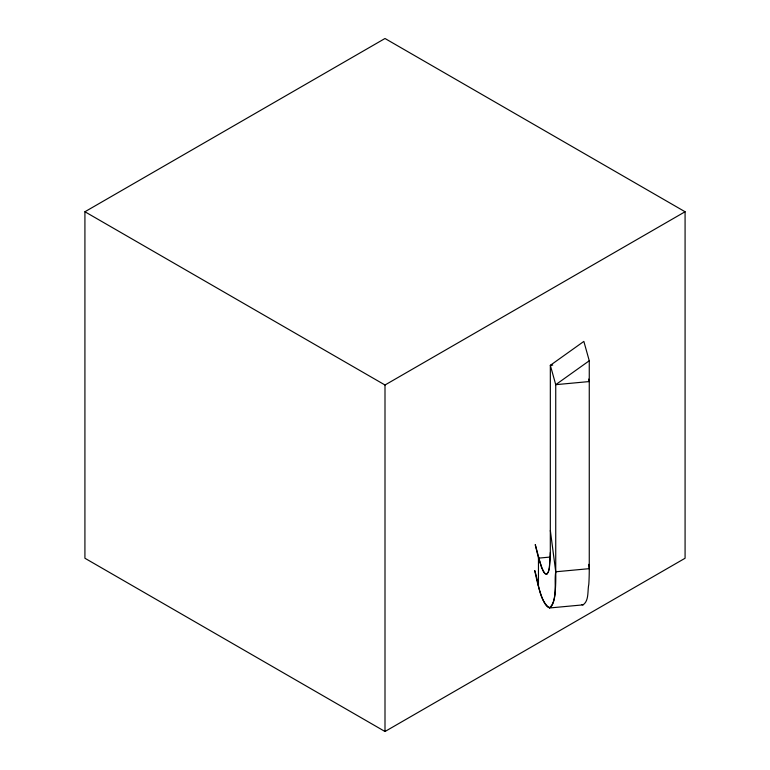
<?xml version="1.0" encoding="UTF-8"?>
<svg xmlns="http://www.w3.org/2000/svg" width="770" height="770" viewBox="0 0 770 770"><rect width="100%" height="100%" fill="white"/><g stroke="black" fill="none" stroke-linecap="round" stroke-linejoin="round"><path stroke-width="1.16" d="M550.338 552.437L549.462 567.403L548.384 571.869L546.941 573.997L548.298 572.081L549.289 568.414L550.309 555.382L550.338 365.317L583.853 341.408L589.262 360.764L589.262 568.664A80.879 10.52 84.7 0 1 588.8 584.382C587.375 590.734 589.214 600.812 583.025 604.864L549.501 607.982C538.721 599.897 538.865 582.611 534.717 570.522C545.044 621.38 556.672 617.819 555.738 571.783L555.738 384.673L550.338 365.317L552.735 365.096M550.338 530.482L555.738 571.783C553.813 582.842 558.26 599.301 549.501 607.982M589.262 360.764L555.738 384.673L589.262 381.554L588.578 379.129M84.921 211.75L385 38.5L685.079 211.75L685.079 558.25L385 731.5L84.921 558.25L84.921 211.75L385 385L685.079 211.75M550.434 557.028L538.461 558.144L535.246 544.621L541.503 567.471L544.342 572.89L545.66 574.035L546.893 574.025L545.016 573.602L543.091 570.936L538.461 558.144L538.461 585.864M555.738 571.783L589.262 568.664L588.694 564.362M583.025 604.864L581.812 604.566M385 385L385 731.5"/></g></svg>
